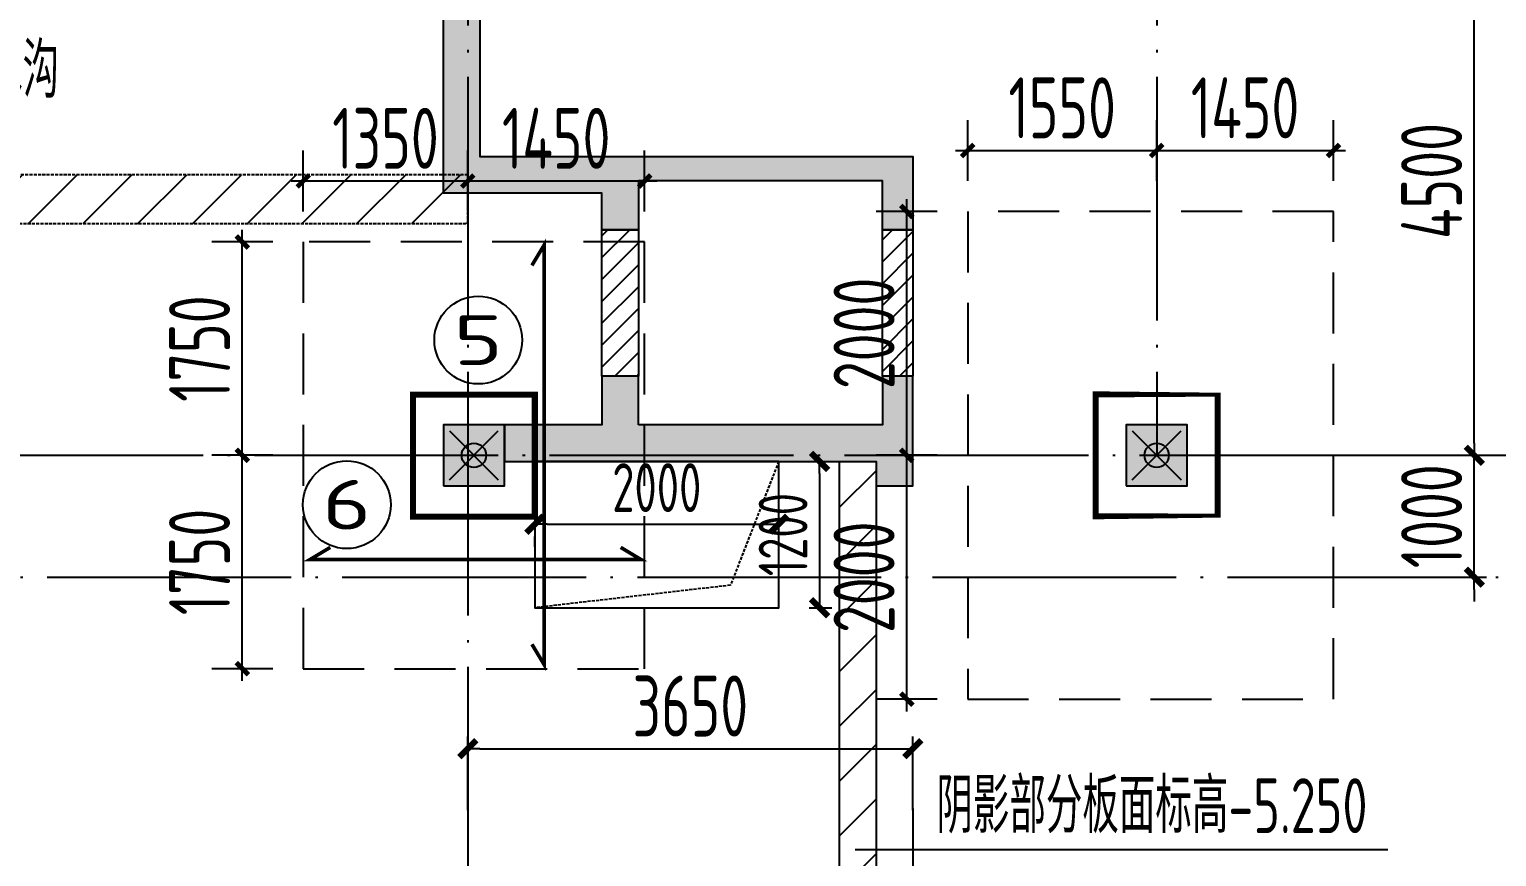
# Model space of a CAD drawing. Extents: x -57409 to 252654, y -8259 to 229119.
# Drawn here: x 150931 to 162966, y 173571 to 180357 of the extents above; entities that cross this region are included whole.
import ezdxf
from ezdxf.enums import TextEntityAlignment as Align

# ---------------------------------------------------------------- set-up
doc = ezdxf.new("R2010")
doc.units = 0
doc.header["$LTSCALE"] = 100
doc.header["$PDMODE"] = 35
doc.header["$PDSIZE"] = 200
for name, pattern in [('DASH', [0.35, 0.25, -0.1]), ('DASHED', [0.75, 0.5, -0.25]), ('DOTE', [2.4200000000000004, 2, -0.2, 0.02, -0.2])]:
    doc.linetypes.add(name, pattern=pattern)
doc.layers.get('0').update_dxf_attribs({"linetype": 'CONTINUOUS'})
doc.layers.get('Defpoints').update_dxf_attribs({"linetype": 'CONTINUOUS'})
for name, color, linetype in [('B-TEXT', 3, 'CONTINUOUS'), ('codim', 7, 'CONTINUOUS'), ('COLU', 7, 'CONTINUOUS'), ('CT', 2, 'CONTINUOUS'), ('dim-wall', 7, 'CONTINUOUS'), ('dote', 253, 'DOTE'), ('fd', 2, 'CONTINUOUS'), ('h填实-柱墙', 254, 'CONTINUOUS'), ('h斜线-墙', 7, 'CONTINUOUS'), ('JSK', 4, 'CONTINUOUS'), ('MK门框', 6, 'CONTINUOUS'), ('WALL', 3, 'CONTINUOUS'), ('Z-AXIS', 3, 'CONTINUOUS'), ('Z-TEXT', 2, 'CONTINUOUS'), ('z柱下板带', 140, 'CONTINUOUS'), ('排水沟', 8, 'DASH'), ('板底钢筋', 24, 'CONTINUOUS')]:
    doc.layers.add(name, color=color, linetype=linetype)
doc.layers.add('重心计算', color=7, linetype='CONTINUOUS', plot=False)
doc.styles.add('_TCH_AXIS', font='tssdeng.shx', dxfattribs={"width": 0.7, "bigfont": 'tssdchn.shx'})
doc.styles.add('COMPLEX', font='tssdeng.shx', dxfattribs={"width": 0.7, "bigfont": 'tssdchn.shx'})
doc.styles.add('Jgcad-DIM', font='tssdeng.shx', dxfattribs={"width": 0.7, "bigfont": 'tssdchn.shx'})
doc.styles.get("Standard").update_dxf_attribs({"font": 'tssdeng.shx', "width": 0.7, "bigfont": 'tssdchn.shx'})
doc.styles.add('TSSD_Dimension', font='tssdeng.shx', dxfattribs={"width": 0.7})
doc.dimstyles.new('TSSD_100_100$0', dxfattribs={"dimtxt": 300, "dimasz": 100, "dimexe": 100, "dimexo": 250, "dimgap": 100, "dimtad": 1, "dimdec": 0, "dimzin": 0, "dimdsep": 46, "dimtxsty": 'TSSD_Dimension', "dimblk": '_tsdbk', "dimblk1": '_tsdbk', "dimblk2": '_tsdbk', "dimsah": 1, "dimcen": 0, "dimdle": 100, "dimclrt": 7, "dimadec": 0, "dimazin": 0, "dimtfac": 1, "dimtdec": 0, "dimtix": 1, "dimtmove": 2, "dimatfit": 3, "dimldrblk": '_tsdbk', "dimfxl": 1, "dimtolj": 1, "dimtzin": 0, "dimarcsym": 0})
pattern_1 = [(45.00000000000047, (9856.540927073453, 8286.865382204975), (-89.80256121069225, 89.80256121069075), [])]
pattern_2 = [(45, (0, 0), (-224.5064030267288, 224.5064030267288), [])]

# ---------------------------------------------------------------- blocks, each defined once
blk = doc.blocks.new('_tsdbk')
blk.add_line((-1, 0), (0, 0))
at = {"const_width": 0.5}
blk.add_lwpolyline([(-0.7000000000000001, -0.7000000000000001), (0.7000000000000001, 0.7000000000000001)], dxfattribs=at)
blk = doc.blocks.new('*D345')
at = {"layer": 'Defpoints', "color": 0}
for p in [(161589.0412943693, 176862.723042053), (162782.7932337171, 176862.723042053), (161589.0412943694, 175862.7230420668)]:
    blk.add_point(p, dxfattribs=at)
at = {"layer": 'Z-AXIS', "color": 0, "lineweight": -2}
for p, q in [((162782.7932337171, 176962.723042053), (162782.7932337171, 177062.723042053)), ((161839.0412943693, 176862.723042053), (162882.7932337171, 176862.723042053)), ((162782.7932337171, 175862.7230420668), (162782.7932337171, 176862.723042053)), ((161839.0412943694, 175862.7230420668), (162882.7932337171, 175862.7230420668)), ((162782.7932337171, 175762.7230420668), (162782.7932337171, 175662.7230420668))]:
    blk.add_line(p, q, dxfattribs=at)
at = {"layer": 'Z-AXIS', "color": 0, "lineweight": -2, "xscale": 100, "yscale": 100, "zscale": 100}
for p, rotation in [((162782.7932337171, 176862.723042053), 270), ((162782.7932337171, 175862.7230420668), 90)]:
    blk.add_blockref('_tsdbk', p, dxfattribs=dict(at, rotation=rotation))
at = {"layer": 'Z-AXIS', "color": 7, "insert": (162432.7932337171, 176362.7230420599), "char_height": 500, "attachment_point": 5, "rotation": 90, "style": 'TSSD_Dimension'}
blk.add_mtext('\\A1;1000', dxfattribs=at)
blk = doc.blocks.new('*D347')
at = {"layer": 'Defpoints', "color": 0}
for p in [(161589.0412943703, 181362.7230420441), (162782.7932337171, 181362.7230420441), (161589.0412943693, 176862.723042053)]:
    blk.add_point(p, dxfattribs=at)
at = {"layer": 'Z-AXIS', "color": 0, "lineweight": -2}
for p, q in [((161839.0412943703, 181362.7230420441), (162882.7932337171, 181362.7230420441)), ((162782.7932337171, 176962.723042053), (162782.7932337171, 181262.7230420441)), ((161839.0412943693, 176862.723042053), (162882.7932337171, 176862.723042053))]:
    blk.add_line(p, q, dxfattribs=at)
at = {"layer": 'Z-AXIS', "color": 0, "lineweight": -2, "xscale": 100, "yscale": 100, "zscale": 100}
for p, rotation in [((162782.7932337171, 181362.7230420441), 90), ((162782.7932337171, 176862.723042053), 270)]:
    blk.add_blockref('_tsdbk', p, dxfattribs=dict(at, rotation=rotation))
at = {"layer": 'Z-AXIS', "color": 7, "insert": (162432.7932337171, 179112.7230420486), "char_height": 500, "attachment_point": 5, "rotation": 90, "style": 'TSSD_Dimension'}
blk.add_mtext('\\A1;4500', dxfattribs=at)
blk = doc.blocks.new('*D423')
at = {"layer": 'Defpoints', "color": 0}
for p in [(158177.641161018, 174456.307455673), (154527.6411610181, 173703.2063935083), (158177.641161018, 173703.2063935086)]:
    blk.add_point(p, dxfattribs=at)
at = {"layer": 'Z-AXIS', "color": 0, "lineweight": -2}
for p, q in [((154527.6411610181, 173953.2063935083), (154527.6411610181, 174556.307455673)), ((158177.641161018, 173953.2063935086), (158177.641161018, 174556.307455673)), ((154627.6411610181, 174456.307455673), (158077.641161018, 174456.307455673))]:
    blk.add_line(p, q, dxfattribs=at)
at = {"layer": 'Z-AXIS', "color": 0, "lineweight": -2, "xscale": 100, "yscale": 100, "zscale": 100, "rotation": 180}
blk.add_blockref('_tsdbk', (154527.6411610181, 174456.307455673), dxfattribs=at)
at = {"layer": 'Z-AXIS', "color": 0, "lineweight": -2, "xscale": 100, "yscale": 100, "zscale": 100}
blk.add_blockref('_tsdbk', (158177.641161018, 174456.307455673), dxfattribs=at)
at = {"layer": 'Z-AXIS', "color": 7, "insert": (156352.641161018, 174806.307455673), "char_height": 500, "attachment_point": 5, "style": 'TSSD_Dimension'}
blk.add_mtext('\\A1;3650', dxfattribs=at)
blk = doc.blocks.new('_AXISO')
blk.add_circle((2.273736754432321e-13, -5.684341886080801e-14), 0.5)
at = {"layer": 'B-TEXT', "style": 'COMPLEX', "width": 1.450892857142857}
blk.add_attdef('A', text='', height=0.56, dxfattribs=at).set_placement((0.2493750000001, -0.2800000000000296), (0.7493750000001, -0.2800000000000296), align=Align.FIT)
blk = doc.blocks.new('_ArchTick')
at = {"color": 0, "linetype": 'ByBlock', "const_width": 0.4}
blk.add_lwpolyline([(-0.5, -0.5), (0.5, 0.5)], dxfattribs=at)
blk = doc.blocks.new('*D2302')
at = {"layer": 'codim', "color": 0, "lineweight": -2}
blk.add_line((152677.6411610176, 175012.7230420526), (152677.6411610176, 176962.7230420527), dxfattribs=at)
at = {"layer": 'codim', "color": 7, "lineweight": -2}
for p, q in [((152927.6411610183, 176862.7230420527), (152427.6411610176, 176862.7230420527)), ((152927.6411610176, 175112.7230420526), (152427.6411610176, 175112.7230420526))]:
    blk.add_line(p, q, dxfattribs=at)
at = {"layer": 'Defpoints', "color": 0}
for p in [(152677.6411610176, 176862.7230420527), (153177.6411610183, 176862.7230420527), (153177.6411610176, 175112.7230420526)]:
    blk.add_point(p, dxfattribs=at)
at = {"layer": 'codim', "color": 0, "lineweight": -2, "xscale": 100, "yscale": 100, "zscale": 100}
for p, rotation in [((152677.6411610176, 176862.7230420527), 90), ((152677.6411610176, 175112.7230420526), 270)]:
    blk.add_blockref('_ArchTick', p, dxfattribs=dict(at, rotation=rotation))
at = {"layer": 'codim', "color": 1, "insert": (152327.6411610176, 175987.7230420527), "char_height": 500, "attachment_point": 5, "rotation": 90, "style": 'Jgcad-DIM'}
blk.add_mtext('\\A1;1750', dxfattribs=at)
blk = doc.blocks.new('*D2252')
at = {"layer": 'codim', "color": 7, "lineweight": -2}
for p, q in [((152927.6411610189, 178612.7230420527), (152427.6411610176, 178612.7230420527)), ((152927.6411610183, 176862.7230420527), (152427.6411610176, 176862.7230420527))]:
    blk.add_line(p, q, dxfattribs=at)
at = {"layer": 'codim', "color": 0, "lineweight": -2}
blk.add_line((152677.6411610176, 176762.7230420527), (152677.6411610176, 178712.7230420527), dxfattribs=at)
at = {"layer": 'Defpoints', "color": 0}
for p in [(152677.6411610176, 178612.7230420527), (153177.6411610189, 178612.7230420527), (153177.6411610183, 176862.7230420527)]:
    blk.add_point(p, dxfattribs=at)
at = {"layer": 'codim', "color": 0, "lineweight": -2, "xscale": 100, "yscale": 100, "zscale": 100}
for p, rotation in [((152677.6411610176, 178612.7230420527), 90), ((152677.6411610176, 176862.7230420527), 270)]:
    blk.add_blockref('_ArchTick', p, dxfattribs=dict(at, rotation=rotation))
at = {"layer": 'codim', "color": 1, "insert": (152327.6411610176, 177737.7230420527), "char_height": 500, "attachment_point": 5, "rotation": 90, "style": 'Jgcad-DIM'}
blk.add_mtext('\\A1;1750', dxfattribs=at)
blk = doc.blocks.new('*D2253')
at = {"layer": 'codim', "color": 7, "lineweight": -2}
for p, q in [((153177.6411610189, 178862.7230420527), (153177.6411610189, 179362.7230420527)), ((154527.6411610189, 178862.7230420522), (154527.6411610189, 179362.7230420527))]:
    blk.add_line(p, q, dxfattribs=at)
at = {"layer": 'codim', "color": 0, "lineweight": -2}
blk.add_line((153077.6411610189, 179112.7230420527), (154627.6411610189, 179112.7230420527), dxfattribs=at)
at = {"layer": 'Defpoints', "color": 0}
for p in [(154527.6411610189, 179112.7230420527), (153177.6411610189, 178612.7230420527), (154527.6411610189, 178612.7230420522)]:
    blk.add_point(p, dxfattribs=at)
at = {"layer": 'codim', "color": 0, "lineweight": -2, "xscale": 100, "yscale": 100, "zscale": 100, "rotation": 180}
blk.add_blockref('_ArchTick', (153177.6411610189, 179112.7230420527), dxfattribs=at)
at = {"layer": 'codim', "color": 0, "lineweight": -2, "xscale": 100, "yscale": 100, "zscale": 100}
blk.add_blockref('_ArchTick', (154527.6411610189, 179112.7230420527), dxfattribs=at)
at = {"layer": 'codim', "color": 1, "insert": (153852.6411610189, 179462.7230420527), "char_height": 500, "attachment_point": 5, "style": 'Jgcad-DIM'}
blk.add_mtext('\\A1;1350', dxfattribs=at)
blk = doc.blocks.new('*D2254')
at = {"layer": 'codim', "color": 7, "lineweight": -2}
for p, q in [((154527.6411610189, 178862.7230420522), (154527.6411610189, 179362.7230420527)), ((155977.6411610189, 178862.7230420516), (155977.6411610189, 179362.7230420527))]:
    blk.add_line(p, q, dxfattribs=at)
at = {"layer": 'codim', "color": 0, "lineweight": -2}
blk.add_line((154427.6411610189, 179112.7230420527), (156077.6411610189, 179112.7230420527), dxfattribs=at)
at = {"layer": 'Defpoints', "color": 0}
for p in [(155977.6411610189, 179112.7230420527), (154527.6411610189, 178612.7230420522), (155977.6411610189, 178612.7230420516)]:
    blk.add_point(p, dxfattribs=at)
at = {"layer": 'codim', "color": 0, "lineweight": -2, "xscale": 100, "yscale": 100, "zscale": 100, "rotation": 180}
blk.add_blockref('_ArchTick', (154527.6411610189, 179112.7230420527), dxfattribs=at)
at = {"layer": 'codim', "color": 0, "lineweight": -2, "xscale": 100, "yscale": 100, "zscale": 100}
blk.add_blockref('_ArchTick', (155977.6411610189, 179112.7230420527), dxfattribs=at)
at = {"layer": 'codim', "color": 1, "insert": (155252.6411610189, 179462.7230420527), "char_height": 500, "attachment_point": 5, "style": 'Jgcad-DIM'}
blk.add_mtext('\\A1;1450', dxfattribs=at)
blk = doc.blocks.new('*D2130')
at = {"layer": 'codim', "color": 0, "lineweight": -2}
blk.add_line((158127.6411610121, 174762.723042053), (158127.6411610121, 176962.7230420528), dxfattribs=at)
at = {"layer": 'codim', "color": 7, "lineweight": -2}
for p, q in [((158377.641161012, 176862.7230420528), (157877.6411610121, 176862.7230420528)), ((158377.6411610121, 174862.723042053), (157877.6411610121, 174862.723042053))]:
    blk.add_line(p, q, dxfattribs=at)
at = {"layer": 'Defpoints', "color": 0}
for p in [(158127.6411610121, 176862.7230420528), (158627.641161012, 176862.7230420528), (158627.6411610121, 174862.723042053)]:
    blk.add_point(p, dxfattribs=at)
at = {"layer": 'codim', "color": 0, "lineweight": -2, "xscale": 100, "yscale": 100, "zscale": 100}
for p, rotation in [((158127.6411610121, 176862.7230420528), 90), ((158127.6411610121, 174862.723042053), 270)]:
    blk.add_blockref('_ArchTick', p, dxfattribs=dict(at, rotation=rotation))
at = {"layer": 'codim', "color": 1, "insert": (157777.641161012, 175862.7230420529), "char_height": 500, "attachment_point": 5, "rotation": 90, "style": 'Jgcad-DIM'}
blk.add_mtext('\\A1;2000', dxfattribs=at)
blk = doc.blocks.new('*D2131')
at = {"layer": 'codim', "color": 0, "lineweight": -2}
blk.add_line((158127.6411610121, 176762.7230420528), (158127.6411610121, 178962.723042053), dxfattribs=at)
at = {"layer": 'codim', "color": 7, "lineweight": -2}
for p, q in [((158377.641161012, 178862.723042053), (157877.6411610121, 178862.723042053)), ((158377.641161012, 176862.7230420528), (157877.6411610121, 176862.7230420528))]:
    blk.add_line(p, q, dxfattribs=at)
at = {"layer": 'Defpoints', "color": 0}
for p in [(158127.6411610121, 178862.723042053), (158627.641161012, 178862.723042053), (158627.641161012, 176862.7230420528)]:
    blk.add_point(p, dxfattribs=at)
at = {"layer": 'codim', "color": 0, "lineweight": -2, "xscale": 100, "yscale": 100, "zscale": 100}
for p, rotation in [((158127.6411610121, 178862.723042053), 90), ((158127.6411610121, 176862.7230420528), 270)]:
    blk.add_blockref('_ArchTick', p, dxfattribs=dict(at, rotation=rotation))
at = {"layer": 'codim', "color": 1, "insert": (157777.641161012, 177862.7230420529), "char_height": 500, "attachment_point": 5, "rotation": 90, "style": 'Jgcad-DIM'}
blk.add_mtext('\\A1;2000', dxfattribs=at)
blk = doc.blocks.new('*D2132')
at = {"layer": 'codim', "color": 7, "lineweight": -2}
for p, q in [((158627.641161012, 179112.723042053), (158627.641161012, 179612.723042053)), ((160177.6411610119, 179112.723042053), (160177.6411610119, 179612.723042053))]:
    blk.add_line(p, q, dxfattribs=at)
at = {"layer": 'codim', "color": 0, "lineweight": -2}
blk.add_line((158527.641161012, 179362.723042053), (160277.6411610119, 179362.723042053), dxfattribs=at)
at = {"layer": 'Defpoints', "color": 0}
for p in [(160177.6411610119, 179362.723042053), (158627.641161012, 178862.723042053), (160177.6411610119, 178862.723042053)]:
    blk.add_point(p, dxfattribs=at)
at = {"layer": 'codim', "color": 0, "lineweight": -2, "xscale": 100, "yscale": 100, "zscale": 100, "rotation": 180}
blk.add_blockref('_ArchTick', (158627.641161012, 179362.723042053), dxfattribs=at)
at = {"layer": 'codim', "color": 0, "lineweight": -2, "xscale": 100, "yscale": 100, "zscale": 100}
blk.add_blockref('_ArchTick', (160177.6411610119, 179362.723042053), dxfattribs=at)
at = {"layer": 'codim', "color": 1, "insert": (159402.641161012, 179712.723042053), "char_height": 500, "attachment_point": 5, "style": 'Jgcad-DIM'}
blk.add_mtext('\\A1;1550', dxfattribs=at)
blk = doc.blocks.new('*D2133')
at = {"layer": 'codim', "color": 7, "lineweight": -2}
for p, q in [((160177.6411610119, 179112.723042053), (160177.6411610119, 179612.723042053)), ((161627.641161012, 179112.723042053), (161627.641161012, 179612.723042053))]:
    blk.add_line(p, q, dxfattribs=at)
at = {"layer": 'codim', "color": 0, "lineweight": -2}
blk.add_line((160077.6411610119, 179362.723042053), (161727.641161012, 179362.723042053), dxfattribs=at)
at = {"layer": 'Defpoints', "color": 0}
for p in [(161627.641161012, 179362.723042053), (160177.6411610119, 178862.723042053), (161627.641161012, 178862.723042053)]:
    blk.add_point(p, dxfattribs=at)
at = {"layer": 'codim', "color": 0, "lineweight": -2, "xscale": 100, "yscale": 100, "zscale": 100, "rotation": 180}
blk.add_blockref('_ArchTick', (160177.6411610119, 179362.723042053), dxfattribs=at)
at = {"layer": 'codim', "color": 0, "lineweight": -2, "xscale": 100, "yscale": 100, "zscale": 100}
blk.add_blockref('_ArchTick', (161627.641161012, 179362.723042053), dxfattribs=at)
at = {"layer": 'codim', "color": 1, "insert": (160902.641161012, 179712.723042053), "char_height": 500, "attachment_point": 5, "style": 'Jgcad-DIM'}
blk.add_mtext('\\A1;1450', dxfattribs=at)
blk = doc.blocks.new('*D2776')
at = {"layer": 'Defpoints', "color": 0}
for p in [(155077.6411610195, 176362.7230420675), (157077.6411610195, 176362.723042069), (157077.6411610195, 176297.5524362924)]:
    blk.add_point(p, dxfattribs=at)
at = {"layer": 'dim-wall', "color": 0, "lineweight": -2}
for p, q in [((155077.6411610195, 176112.7230420675), (155077.6411610195, 176197.5524362924)), ((155177.6411610195, 176297.5524362924), (156977.6411610195, 176297.5524362924)), ((157077.6411610195, 176112.723042069), (157077.6411610195, 176197.5524362924))]:
    blk.add_line(p, q, dxfattribs=at)
at = {"layer": 'dim-wall', "color": 0, "lineweight": -2, "xscale": 100, "yscale": 100, "zscale": 100, "rotation": 180}
blk.add_blockref('_tsdbk', (155077.6411610195, 176297.5524362924), dxfattribs=at)
at = {"layer": 'dim-wall', "color": 0, "lineweight": -2, "xscale": 100, "yscale": 100, "zscale": 100}
blk.add_blockref('_tsdbk', (157077.6411610195, 176297.5524362924), dxfattribs=at)
at = {"layer": 'dim-wall', "color": 7, "insert": (156077.6411610195, 176597.5524362924), "char_height": 400, "attachment_point": 5, "style": 'TSSD_Dimension'}
blk.add_mtext('\\A1;2000', dxfattribs=at)
blk = doc.blocks.new('*D2777')
at = {"layer": 'Defpoints', "color": 0}
for p in [(157077.6411610192, 176812.7230420672), (157077.6411610201, 175612.7230420677), (157413.3561652917, 175612.7230420677)]:
    blk.add_point(p, dxfattribs=at)
at = {"layer": 'dim-wall', "color": 0, "lineweight": -2}
for p, q in [((157327.6411610192, 176812.7230420672), (157513.3561652917, 176812.7230420672)), ((157413.3561652917, 176712.7230420672), (157413.3561652917, 175712.7230420677)), ((157327.6411610201, 175612.7230420677), (157513.3561652917, 175612.7230420677))]:
    blk.add_line(p, q, dxfattribs=at)
at = {"layer": 'dim-wall', "color": 0, "lineweight": -2, "xscale": 100, "yscale": 100, "zscale": 100}
for p, rotation in [((157413.3561652917, 176812.7230420672), 90), ((157413.3561652917, 175612.7230420677), 270)]:
    blk.add_blockref('_tsdbk', p, dxfattribs=dict(at, rotation=rotation))
at = {"layer": 'dim-wall', "color": 7, "insert": (157113.3561652917, 176212.7230420675), "char_height": 400, "attachment_point": 5, "rotation": 90, "style": 'TSSD_Dimension'}
blk.add_mtext('\\A1;1200', dxfattribs=at)

msp = doc.modelspace()

# ---------------------------------------------------------------- hatches: boundary and pattern name
at = {"layer": 'fd'}
h = msp.add_hatch(dxfattribs=at)
h.set_pattern_fill('ANSI31', color=183, scale=100, style=0)
h.set_pattern_definition(pattern_2)
h.paths.add_polyline_path([(157877.5541676564, 169966.302352288), (157577.5541676564, 169966.3026277309), (157577.5604536023, 176812.6806290026), (157877.5604536023, 176812.68035356)])
at = {"layer": 'h填实-柱墙'}
for points in [[(155927.6411610174, 179112.723042046), (155927.6411610173, 178712.7230420652), (155627.6411610168, 178712.7230420657), (155627.6411610161, 179012.7230420474), (154327.6411610091, 179012.723042048), (154327.6411610191, 181612.7230420649), (154627.6411610187, 181612.7230420651), (154627.6411610123, 179312.7230420473), (158177.6411610165, 179312.7230420444), (158177.6411610174, 178712.7230420654), (157927.6411610173, 178712.7230420659), (157927.6411610174, 179112.7230420442)], [(155927.6411610165, 177112.7230420662), (155927.641161017, 177512.7230420661), (155627.6411610168, 177512.7230420651), (155627.6411610171, 177112.7230420665), (154827.6411610191, 177112.723042067), (154827.641161019, 176812.7230420665), (157877.6411610169, 176812.7230420676), (157877.6411610176, 176612.7230420648), (158177.6411610177, 176612.7230420655), (158177.6411610176, 177512.7230420644), (157927.6411610175, 177512.7230420655), (157927.6411610165, 177112.7230420647)], [(154327.6411610197, 176612.7230420656), (154827.6411610192, 176612.7230420677), (154827.6411610191, 177112.7230420647), (154327.6411610187, 177112.7230420658)], [(159927.6411610188, 176612.7230420647), (160427.6411610195, 176612.7230420639), (160427.6411610191, 177112.7230420648), (159927.6411610191, 177112.7230420644)]]:
    msp.add_hatch(color=256, dxfattribs=at).paths.add_polyline_path(points)
at = {"layer": 'h斜线-墙'}
h = msp.add_hatch(dxfattribs=at)
h.set_pattern_fill('ANSI31', color=256, scale=39.99999999999999, angle=4.80263756900991e-13, style=0)
h.set_pattern_definition(pattern_1)
h.paths.add_polyline_path([(155627.6411610168, 178712.7230420657), (155927.6411610174, 178712.7230420657), (155927.641161017, 177512.7230420661), (155627.6411610168, 177512.7230420651)])
h = msp.add_hatch(dxfattribs=at)
h.set_pattern_fill('ANSI31', color=256, scale=39.99999999999999, angle=4.80263756900991e-13, style=0)
h.set_pattern_definition(pattern_1)
h.paths.add_polyline_path([(157927.6411610169, 178712.7230420675), (158177.6411610167, 178712.7230420665), (158177.6411610166, 177512.7230420671), (157927.6411610176, 177512.7230420676)])
at = {"layer": '排水沟'}
h = msp.add_hatch(dxfattribs=at)
h.set_pattern_fill('ANSI31', color=2, scale=100, style=0)
h.set_pattern_definition(pattern_2)
h.paths.add_polyline_path([(154527.641130468, 179162.9533431041), (149027.6435196522, 179162.9533408996), (149027.6436246742, 178762.9533408996), (154527.64123549, 178762.9533431041)])

# ---------------------------------------------------------------- linework, layer by layer
at = {"layer": 'COLU'}
for points in [[(154327.6411610197, 176612.7230420656), (154827.6411610192, 176612.7230420677), (154827.6411610191, 177112.7230420647), (154327.6411610187, 177112.7230420658)], [(159927.6411610188, 176612.7230420647), (160427.6411610195, 176612.7230420639), (160427.6411610191, 177112.7230420648), (159927.6411610191, 177112.7230420644)]]:
    msp.add_lwpolyline(points, close=True, dxfattribs=at)
at = {"layer": 'CT', "const_width": 49.99999999999999}
for points in [[(154077.6411610208, 176362.7230420643), (155077.6411610205, 176362.7230420675), (155077.6411610168, 177362.7230420673), (154077.6411610169, 177362.7230420637)], [(159677.6411610188, 176362.7230420652), (160677.6411610185, 176362.723042064), (160677.6411610196, 177362.723042064), (159677.6411610197, 177362.7230420651)]]:
    msp.add_lwpolyline(points, close=True, dxfattribs=at)
at = {"layer": 'dote', "ltscale": 10}
for p, q in [((154527.6411610183, 218687.8779629263), (154527.6411610182, 169862.7230420451)), ((160177.641161012, 218687.8779629265), (160177.6411610119, 176862.7230420446)), ((140677.6411610188, 176862.7230420505), (161589.0412943693, 176862.723042053)), ((44598.3979692896, 175862.7230420787), (219938.2151759675, 175862.7230420289)), ((158177.641161018, 173964.6633285233), (158177.6411610182, 169862.7230420452))]:
    msp.add_line(p, q, dxfattribs=at)
at = {"layer": 'fd', "color": 183}
msp.add_line((157704.0546684386, 173629.3695950732), (162073.1906300345, 173629.3695950732), dxfattribs=at)
msp.add_lwpolyline([(157877.5541676564, 169966.302352288), (157577.5541676564, 169966.3026277309), (157577.5604536023, 176812.6806290026), (157877.5604536023, 176812.68035356), (157877.5541676564, 169966.3023522882)], dxfattribs=at)
at = {"layer": 'JSK'}
msp.add_lwpolyline([(157077.6411610192, 176812.7230420672), (155077.6411610192, 176812.7230420672), (155077.6411610201, 175612.7230420677), (157077.6411610201, 175612.7230420677)], close=True, dxfattribs=at)
at = {"layer": 'JSK', "linetype": 'DASH'}
msp.add_lwpolyline([(157077.6411610192, 176812.7230420672), (156682.1786841938, 175797.1314015473), (155077.6411610192, 175612.7230420677)], dxfattribs=at)
at = {"layer": 'MK门框'}
for points in [[(155627.6411610168, 178712.7230420657), (155927.6411610174, 178712.7230420657), (155927.641161017, 177512.7230420661), (155627.6411610168, 177512.7230420651)], [(157927.6411610169, 178712.7230420675), (158177.6411610167, 178712.7230420665), (158177.6411610166, 177512.7230420671), (157927.6411610176, 177512.7230420676)]]:
    msp.add_lwpolyline(points, close=True, dxfattribs=at)
at = {"layer": 'WALL'}
for points in [[(155927.6411610174, 179112.723042046), (155927.6411610173, 178712.7230420652), (155627.6411610168, 178712.7230420657), (155627.6411610161, 179012.7230420474), (154327.6411610091, 179012.723042048), (154327.6411610191, 181612.7230420649), (154627.6411610187, 181612.7230420651), (154627.6411610123, 179312.7230420473), (158177.6411610165, 179312.7230420444), (158177.6411610174, 178712.7230420654), (157927.6411610173, 178712.7230420659), (157927.6411610174, 179112.7230420442), (155927.6411610173, 179112.7230420469)], [(155927.6411610165, 177112.7230420662), (155927.641161017, 177512.7230420661), (155627.6411610168, 177512.7230420651), (155627.6411610171, 177112.7230420665), (154827.6411610191, 177112.723042067), (154827.641161019, 176812.7230420665), (157877.6411610169, 176812.7230420676), (157877.6411610176, 176612.7230420648), (158177.6411610177, 176612.7230420655), (158177.6411610176, 177512.7230420644), (157927.6411610175, 177512.7230420655), (157927.6411610165, 177112.7230420647), (155927.6411610166, 177112.7230420664)]]:
    msp.add_lwpolyline(points, dxfattribs=at)
at = {"layer": 'Z-AXIS'}
msp.add_line((161589.0412943693, 176862.723042053), (163191.0433659166, 176862.723042053), dxfattribs=at)
at = {"layer": 'z柱下板带', "linetype": 'DASHED', "ltscale": 10}
msp.add_lwpolyline([(161627.6411609859, 174862.7230420627), (161627.6411609859, 178862.7230420627), (158627.6411609859, 178862.7230420627), (158627.6411609859, 174862.7230420627)], close=True, dxfattribs=at)
at = {"layer": 'z柱下板带', "color": 30, "linetype": 'DASHED', "ltscale": 10}
msp.add_lwpolyline([(155977.6411610194, 175112.7230420653), (155977.6411610208, 178612.7230420653), (153177.6411610207, 178612.7230420664), (153177.6411610195, 175112.7230420663)], close=True, dxfattribs=at)
at = {"layer": '排水沟', "color": 2}
msp.add_lwpolyline([(154527.641130468, 179162.9533431041), (149027.6435196522, 179162.9533408996), (149027.6436246742, 178762.9533408996), (154527.64123549, 178762.9533431041)], close=True, dxfattribs=at)
at = {"layer": '板底钢筋', "const_width": 30}
for points in [[(155053.6794568959, 175312.9158400822), (155153.6794568964, 175146.2486647892), (155153.6794568977, 178586.8484233084), (155053.6794568974, 178420.1812480159)], [(153399.4017098893, 176107.5388468982), (153232.7345345963, 176007.5388468977), (155948.087293902, 176007.5388468967), (155781.4201186094, 176107.538846897)]]:
    msp.add_lwpolyline(points, dxfattribs=at)
at = {"layer": '重心计算', "color": 5}
for p in [(154577.6411610189, 176862.723042066), (154577.6411610189, 176862.723042066), (160177.6411610192, 176862.7230420644), (160177.6411610192, 176862.7230420644)]:
    msp.add_point(p, dxfattribs=at)

# ---------------------------------------------------------------- block references
at = {"layer": 'Z-TEXT'}
ref = msp.add_blockref('_AXISO', (154613.8857883308, 177807.6900787015), dxfattribs=dict(at, xscale=720.000000000011, yscale=720, zscale=720, rotation=359.9996457873609))
ref.add_attrib('A', '5', dxfattribs={"layer": 'Z-AXIS', "color": 7, "height": 407.2935059634514, "rotation": 359.9996457873724, "style": '_TCH_AXIS', "width": 1.857142857141237}).set_placement((154410.237776373, 177604.0445847037), (154817.5312823283, 177604.0420667434), align=Align.FIT)
ref = msp.add_blockref('_AXISO', (153535.4226598008, 176457.8738160636), dxfattribs=dict(at, xscale=720.000000000011, yscale=720, zscale=720, rotation=359.9996457873609))
ref.add_attrib('A', '6', dxfattribs={"layer": 'Z-AXIS', "color": 7, "height": 407.2935059634514, "rotation": 359.9996457873642, "style": '_TCH_AXIS', "width": 1.999999999998398}).set_placement((153331.7746478429, 176254.2283220658), (153739.0681537983, 176254.2258041053), align=Align.FIT)

# ---------------------------------------------------------------- texts
at = {"layer": 'fd', "color": 183, "width": 0.699999988079071}
msp.add_text('阴影部分板面标高-5.250', height=450, dxfattribs=at).set_placement((160139.1997578786, 173764.0928044747), align=Align.CENTER)
at = {"layer": '排水沟', "color": 2, "width": 0.699999988079071}
msp.add_text('排水沟', height=450, dxfattribs=at).set_placement((150727.0736282905, 179796.550165777), align=Align.CENTER)

# ---------------------------------------------------------------- dimensions: what is measured, and where the dimension line sits
at = {"layer": 'codim'}
for base, p1, p2, angle, picture, middle in [((160177.6411610119, 179362.723042053), (158627.641161012, 178862.723042053), (160177.6411610119, 178862.723042053), 8.269442171805144e-13, '*D2132', (159402.641161012, 179712.723042053)), ((161627.641161012, 179362.723042053), (160177.6411610119, 178862.723042053), (161627.641161012, 178862.723042053), 8.269442171805144e-13, '*D2133', (160902.641161012, 179712.723042053)), ((158127.6411610121, 178862.723042053), (158627.641161012, 176862.7230420528), (158627.641161012, 178862.723042053), 90, '*D2131', (157777.641161012, 177862.7230420529)), ((152677.6411610176, 178612.7230420527), (153177.6411610183, 176862.7230420527), (153177.6411610189, 178612.7230420527), 90, '*D2252', (152327.6411610176, 177737.7230420527)), ((152677.6411610176, 176862.7230420527), (153177.6411610176, 175112.7230420526), (153177.6411610183, 176862.7230420527), 90, '*D2302', (152327.6411610176, 175987.7230420527)), ((158127.6411610121, 176862.7230420528), (158627.6411610121, 174862.723042053), (158627.641161012, 176862.7230420528), 90, '*D2130', (157777.641161012, 175862.7230420529))]:
    dim = msp.add_linear_dim(base=base, p1=p1, p2=p2, angle=angle, dimstyle='TSSD_100_100$0', override={"dimtxt": 500, "dimexe": 250, "dimtxsty": 'Jgcad-DIM', "dimblk": 'ArchTick', "dimblk1": 'ArchTick', "dimblk2": 'ArchTick', "dimclre": 7, "dimclrt": 1, "dimadec": 3}, dxfattribs=at)
    dim.commit()
    dim.dimension.update_dxf_attribs({"geometry": picture, "text_midpoint": middle})
for base, p1, p2, picture, middle in [((154527.6411610189, 179112.7230420527), (153177.6411610189, 178612.7230420527), (154527.6411610189, 178612.7230420522), '*D2253', (153852.6411610189, 179462.7230420527)), ((155977.6411610189, 179112.7230420527), (154527.6411610189, 178612.7230420522), (155977.6411610189, 178612.7230420516), '*D2254', (155252.6411610189, 179462.7230420527))]:
    dim = msp.add_linear_dim(base=base, p1=p1, p2=p2, dimstyle='TSSD_100_100$0', override={"dimtxt": 500, "dimexe": 250, "dimtxsty": 'Jgcad-DIM', "dimblk": 'ArchTick', "dimblk1": 'ArchTick', "dimblk2": 'ArchTick', "dimclre": 7, "dimclrt": 1, "dimadec": 3}, dxfattribs=at)
    dim.commit()
    dim.dimension.update_dxf_attribs({"geometry": picture, "text_midpoint": middle})
at = {"layer": 'dim-wall'}
for base, p1, p2, angle, picture, middle in [((157077.6411610195, 176297.5524362924), (155077.6411610195, 176362.7230420675), (157077.6411610195, 176362.723042069), 180, '*D2776', (156077.6411610195, 176597.5524362924)), ((157413.3561652917, 175612.7230420677), (157077.6411610192, 176812.7230420672), (157077.6411610201, 175612.7230420677), 90, '*D2777', (157113.3561652917, 176212.7230420675))]:
    dim = msp.add_linear_dim(base=base, p1=p1, p2=p2, angle=angle, dimstyle='TSSD_100_100$0', override={"dimtxt": 400}, dxfattribs=at)
    dim.commit()
    dim.dimension.update_dxf_attribs({"geometry": picture, "text_midpoint": middle})
at = {"layer": 'Z-AXIS'}
for base, p1, p2, picture, middle in [((162782.7932337171, 181362.7230420441), (161589.0412943693, 176862.723042053), (161589.0412943703, 181362.7230420441), '*D347', (162432.7932337171, 179112.7230420486)), ((162782.7932337171, 176862.723042053), (161589.0412943694, 175862.7230420668), (161589.0412943693, 176862.723042053), '*D345', (162432.7932337171, 176362.7230420599))]:
    dim = msp.add_linear_dim(base=base, p1=p1, p2=p2, angle=90, dimstyle='TSSD_100_100$0', override={"dimtxt": 500}, dxfattribs=at)
    dim.commit()
    dim.dimension.update_dxf_attribs({"geometry": picture, "text_midpoint": middle})
dim = msp.add_linear_dim(base=(158177.641161018, 174456.307455673), p1=(154527.6411610181, 173703.2063935083), p2=(158177.641161018, 173703.2063935086), dimstyle='TSSD_100_100$0', override={"dimtxt": 500}, dxfattribs=at)
dim.commit()
dim.dimension.update_dxf_attribs({"geometry": '*D423', "text_midpoint": (156352.641161018, 174806.307455673)})

doc.saveas('drawing.dxf')
